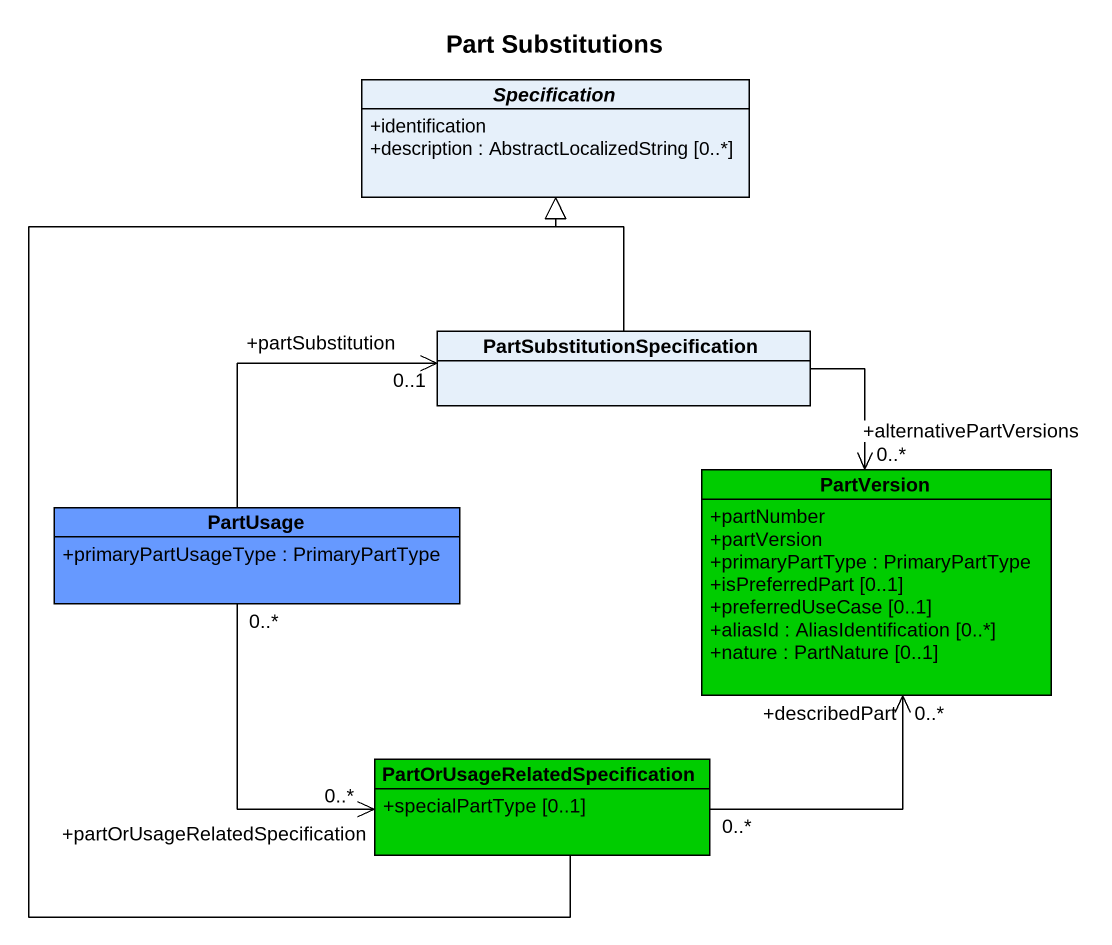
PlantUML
@startuml
title Part Substitutions
hide circle
hide empty members
skinparam classAttributeIconSize 0
abstract class Specification {
  +identification
  +description : AbstractLocalizedString [0..*]
}
class "PartSubstitutionSpecification" as PartSubstitutionSpecificatio
class PartUsage #6699FF {
  +primaryPartUsageType : PrimaryPartType
}
class PartVersion #00CC00 {
  +partNumber
  +partVersion
  +primaryPartType : PrimaryPartType
  +isPreferredPart [0..1]
  +preferredUseCase [0..1]
  +aliasId : AliasIdentification [0..*]
  +nature : PartNature [0..1]
}
class "PartOrUsageRelatedSpecification" as PartOrUsageRelatedSpecificat #00CC00 {
  +specialPartType [0..1]
}
PartSubstitutionSpecificatio -up-|> Specification
PartSubstitutionSpecificatio --> "0..*\n+alternativePartVersions" PartVersion
PartUsage -right-> "0..1\n+partSubstitution" PartSubstitutionSpecificatio
PartUsage "0..*" --> "+partOrUsageRelatedSpecification\n0..*" PartOrUsageRelatedSpecificat
PartOrUsageRelatedSpecificat -up-|> Specification
PartOrUsageRelatedSpecificat "0..*" -up-> "+describedPart\n0..*" PartVersion
@enduml
